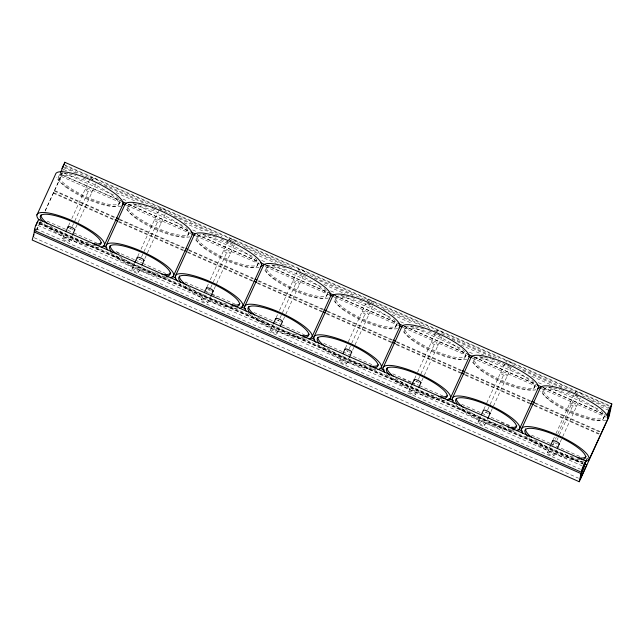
<?xml version="1.0" encoding="UTF-8"?>
<svg xmlns="http://www.w3.org/2000/svg" width="644" height="644" viewBox="0 0 644 644"><rect width="100%" height="100%" fill="white"/><g stroke="black" fill="none" stroke-linecap="round" stroke-linejoin="round"><path stroke-width="0.48" stroke-dasharray="3.22 2.42" d="M60.633 172.407L60.222 174.234L120.903 201.041M45.241 210.58L61.164 176.384L61.977 172.745M45.112 211.168L62.404 173.043M62.605 172.141L63.209 169.428M36.539 230.238L40.347 221.713M36.756 230.077L40.709 221.045M58.21 177.398L58.958 175.764M62.685 238.538L65.181 233.08M68.514 225.803L70.18 222.164M71.822 218.574L89.733 179.402M72.273 226.463L74.358 221.89M74.776 220.981L88.574 190.809M69.439 241.524L71.935 236.066M75.646 227.952L77.763 223.323M78.157 222.47L96.487 182.381M118.931 204.228L119.679 202.594M127.432 207.98L128.18 206.354M131.915 269.128L134.411 263.662M137.736 256.384L139.402 252.746M141.044 249.156L158.955 209.984M141.495 257.045L143.588 252.472M143.998 251.563L157.796 221.399M138.669 272.106L141.165 266.648M144.868 258.542L146.985 253.913M147.379 253.052L165.709 212.971M188.161 234.81L188.901 233.184M196.662 238.57L197.402 236.936M201.137 299.71L203.633 294.252M206.957 286.974L208.624 283.328M210.266 279.738L228.177 240.566M210.717 287.635L212.81 283.062M213.228 282.144L227.018 251.981M207.891 302.696L210.387 297.23M214.098 289.124L216.207 284.495M216.601 283.642L234.931 243.553M257.383 265.392L258.131 263.766M265.883 269.152L266.624 267.526M270.359 330.292L272.855 324.834M276.187 317.556L277.846 313.918M279.488 310.328L297.407 271.156M279.939 318.217L282.032 313.644M282.45 312.734L296.248 282.563M277.113 333.278L279.609 327.82M283.32 319.706L285.437 315.077M285.823 314.224L304.161 274.135M326.605 295.982L327.353 294.348M335.105 299.734L335.854 298.108M339.581 360.882L342.077 355.424M345.409 348.138L347.905 342.68M348.324 341.771L366.629 301.738M349.169 348.798L351.254 344.234M351.672 343.316L365.47 313.153M346.335 363.86L348.831 358.402M352.542 350.296L354.659 345.667M355.053 344.806L373.383 304.725M395.827 326.564L396.575 324.938M404.327 330.324L405.076 328.69M408.811 391.463L411.307 386.006M414.631 378.728L417.127 373.27M417.545 372.361L435.851 332.32M418.391 379.388L420.484 374.816M420.894 373.898L434.692 343.735M415.565 394.45L418.061 388.992M421.764 380.878L423.881 376.249M424.275 375.396L442.605 335.307M465.057 357.154L465.797 355.52M473.557 360.906L474.298 359.28M478.033 422.045L480.529 416.588M483.821 409.391L486.357 403.852M486.767 402.943L505.073 362.91M487.613 409.97L489.706 405.398M490.124 404.488L503.914 374.317M484.787 425.032L487.283 419.574M490.994 411.468L493.103 406.839M493.497 405.978L511.827 365.897M534.279 387.736L535.027 386.102M542.779 391.488L543.52 389.862M547.255 452.635L549.751 447.178M553.043 439.981L555.579 434.434M555.989 433.525L574.303 393.492M552.536 445.535L555.015 440.102M555.434 439.192L556.255 437.381M557.913 433.766L574.062 398.459M556.835 440.56L558.928 435.988M559.346 435.07L573.144 404.907M554.009 455.614L556.505 450.156M560.216 442.05L562.333 437.421M562.719 436.568L581.057 396.479M603.5 418.318L604.249 416.692M70.365 228.773L71.436 228.29M139.587 259.363L140.658 258.872M208.817 289.945L209.88 289.462M278.039 320.535L279.11 320.044M347.261 351.117L348.332 350.634M416.483 381.699L417.554 381.216M485.713 412.289L486.775 411.798M63.78 164.494L608.983 405.374M65.044 165.717L609.321 406.195M64.73 167.126L93.227 179.716M98.749 182.155L152.99 206.12M153.908 206.531L221.947 236.589M228.379 239.431L231.14 240.647M232.057 241.057L291.821 267.461M304.692 273.145L360.769 297.922M361.695 298.333L369.97 301.988M370.888 302.39L429.725 328.392M434.322 330.42L437.083 331.644M441.679 333.673L498.681 358.853M512.471 364.947L568.555 389.725M569.473 390.135L577.749 393.79M582.345 395.819L609.007 407.604M63.152 167.424L77.868 173.92M104.529 185.705L144.981 203.576M173.486 216.167L216.69 235.261M244.277 247.449L285.646 265.722M314.151 278.321L352.767 295.379M383.099 308.782L421.715 325.848M452.056 339.251L493.433 357.533M522.848 370.525L562.381 387.994M590.886 400.592L608.355 408.304M63.7 169.509L68.296 171.546M83.004 178.042L85.765 179.265M116.105 192.669L135.409 201.194M151.96 208.511L156.556 210.54M184.144 222.727L204.365 231.663M220.916 238.972L229.192 242.627M230.109 243.038L234.706 245.066M254.018 253.599L276.083 263.348M299.066 273.507L305.498 276.348M323.892 284.471L345.031 293.817M359.746 300.313L362.5 301.529M367.096 303.566L369.857 304.781M391.922 314.53L412.152 323.465M428.695 330.783L440.649 336.063M460.879 344.999L483.861 355.15M497.651 361.244L511.441 367.338M531.67 376.273L552.818 385.619M567.525 392.116L570.286 393.339M574.883 395.368L579.479 397.396M600.627 406.742L608.902 410.397M64.014 173.059L114.576 195.406M122.851 199.06L127.448 201.089M132.962 203.528L183.532 225.867M192.725 229.932L197.322 231.961M202.836 234.4L252.488 256.336M261.681 260.401L266.278 262.43M271.792 264.869L322.362 287.208M330.638 290.863L335.234 292.891M340.748 295.33L391.311 317.677M400.512 321.734L405.108 323.771M410.622 326.202L460.267 348.138M469.46 352.204L474.056 354.232M479.579 356.671L530.141 379.01M538.416 382.665L543.013 384.701M548.527 387.133L599.097 409.479M62.009 174.854L120.847 200.848M128.204 204.1L189.803 231.317M197.161 234.561L258.759 261.778M266.109 265.03L328.633 292.65M335.065 295.491L397.581 323.119M404.021 325.961L466.538 353.58M473.895 356.832L536.412 384.452M542.852 387.302L605.368 414.921M128.261 204.293L189.859 231.51M197.217 234.754L258.816 261.971M265.248 264.821L328.69 292.843M335.122 295.693L397.638 323.312M404.078 326.154L466.594 353.781M473.952 357.026L536.468 384.653M542.908 387.495L605.424 415.114M61.164 176.384L121.845 203.19M126.441 205.219L190.801 233.659M195.398 235.688L259.757 264.121M265.272 266.56L329.631 294.992M334.228 297.029L398.588 325.462M403.184 327.49L466.618 355.52M472.133 357.959L536.492 386.392M542.006 388.831L606.366 417.264M54.684 190.56L115.365 217.366M119.961 219.403L184.321 247.835M188.917 249.864L253.277 278.297M258.791 280.736L323.151 309.168M327.748 311.205L392.099 339.638M396.696 341.666L461.056 370.107M465.652 372.135L530.93 400.979M535.526 403.007L599.886 431.44M54.555 191.147L115.236 217.954M118.915 219.58L184.192 248.423M188.789 250.452L253.14 278.884M257.737 280.921L323.014 309.756M326.693 311.382L391.971 340.225M396.567 342.254L460.927 370.694M465.523 372.723L530.801 401.566M534.48 403.184L599.757 432.027M53.468 192.596L114.141 219.411M118.746 221.439L183.097 249.872M187.694 251.901L252.971 280.744M257.568 282.78L321.928 311.213M326.524 313.242L390.884 341.674M396.398 344.113L460.758 372.546M465.354 374.583L529.706 403.015M534.311 405.044L599.58 433.887M53.331 193.184L114.012 219.998M118.609 222.027L183.886 250.87M187.565 252.488L252.842 281.331M257.439 283.36L321.799 311.801M326.395 313.829L391.673 342.672M396.269 344.701L460.629 373.134M465.226 375.17L529.577 403.603M534.174 405.631L598.534 434.072M47.06 221.109L72.804 232.484M73.722 232.887L96.705 243.046M116.017 251.571L134.403 259.701M135.321 260.104L141.752 262.945M142.678 263.356L165.661 273.507M184.965 282.04L203.359 290.162M204.277 290.573L210.709 293.414M211.626 293.817L235.535 304.379M253.921 312.501L273.233 321.034M274.151 321.445L280.583 324.286M281.5 324.689L304.491 334.848M323.795 343.381L342.181 351.503M343.099 351.906L373.44 365.309M392.751 373.842L411.138 381.964M412.055 382.375L418.495 385.217M419.413 385.619L443.314 396.181M461.708 404.311L481.012 412.836M481.929 413.247L486.526 415.275M491.122 417.304L512.27 426.65M531.582 435.183L549.968 443.305M550.886 443.708L581.226 457.119M116.806 252.569L120.476 254.195M205.983 291.965L210.58 294.002M211.498 294.405L217.02 296.844M402.733 378.897L411.009 382.552M411.927 382.963L416.523 384.991M501.104 422.359L509.38 426.022M38.624 221.93L583.826 462.811M39.783 223.146L583.142 463.221M39.654 223.734L583.013 463.809M38.785 223.524L583.07 464.002M37.883 225.376L582.16 465.854M36.201 228.781L580.477 469.259M34.221 237.733L578.497 478.21M185.738 227.324A33.238 8.147 24.6 0 1 174.854 234.207A33.238 8.147 24.6 0 1 134.66 215.144A33.238 8.147 24.6 0 1 137.381 204.39M138.347 204.534A33.238 8.147 24.6 0 1 148.587 207.127M189.875 236.799A36.966 9.064 24.6 0 1 155.437 228.314A36.966 9.064 24.6 0 1 125.403 207.69M168.156 277.942A36.966 9.064 24.6 0 1 110.253 252.673M165.307 276.187A33.238 8.147 24.6 0 1 114.004 254.171M158.183 273.595A33.238 8.147 24.6 0 1 118.585 255.628M142.171 260.401A3.695 0.91 24.6 0 1 141.342 260.136M140.456 259.782A3.695 0.91 24.6 0 1 138.798 258.912M160.638 209.244A3.695 0.91 24.6 0 1 161.145 208.004A3.695 0.91 24.6 0 1 166.047 210.363A3.695 0.91 24.6 0 1 164.679 211.184M162.095 210.145A3.695 0.91 24.6 0 1 161.306 209.694M601.077 410.832A33.238 8.147 24.6 0 1 590.194 417.714A33.238 8.147 24.6 0 1 550 398.652A33.238 8.147 24.6 0 1 552.721 387.897M553.687 388.042A33.238 8.147 24.6 0 1 560.264 389.531M561.157 389.789A33.238 8.147 24.6 0 1 563.927 390.634M575.688 395.15A33.238 8.147 24.6 0 1 578.32 396.35M605.988 420.025A36.966 9.064 24.6 0 1 571.88 412.313A36.966 9.064 24.6 0 1 540.751 391.206M583.496 461.45A36.966 9.064 24.6 0 1 525.593 436.181M580.646 459.695A33.238 8.147 24.6 0 1 529.352 437.687M573.53 457.103A33.238 8.147 24.6 0 1 533.924 439.144M557.519 443.917A3.695 0.91 24.6 0 1 554.138 442.42M575.978 392.751A3.695 0.91 24.6 0 1 576.05 391.439A3.695 0.91 24.6 0 1 580.606 393.283A3.695 0.91 24.6 0 1 581.331 394.909M324.182 288.488A33.238 8.147 24.6 0 1 313.298 295.379A33.238 8.147 24.6 0 1 273.104 276.316A33.238 8.147 24.6 0 1 275.825 265.561M276.791 265.706A33.238 8.147 24.6 0 1 287.031 268.298M328.327 297.971A36.966 9.064 24.6 0 1 293.889 289.478A36.966 9.064 24.6 0 1 263.855 268.862M306.6 339.114A36.966 9.064 24.6 0 1 248.117 313.274M303.751 337.351A33.238 8.147 24.6 0 1 252.456 315.343M296.634 334.759A33.238 8.147 24.6 0 1 257.028 316.8M280.623 321.573A3.695 0.91 24.6 0 1 279.786 321.308M278.908 320.945A3.695 0.91 24.6 0 1 277.242 320.084M299.082 270.408A3.695 0.91 24.6 0 1 299.597 269.176A3.695 0.91 24.6 0 1 304.491 271.526A3.695 0.91 24.6 0 1 303.131 272.356M300.547 271.309A3.695 0.91 24.6 0 1 299.75 270.866M531.855 380.25A33.238 8.147 24.6 0 1 520.972 387.133A33.238 8.147 24.6 0 1 480.778 368.07A33.238 8.147 24.6 0 1 483.499 357.315M484.465 357.46A33.238 8.147 24.6 0 1 491.042 358.95M491.927 359.199A33.238 8.147 24.6 0 1 494.705 360.052M506.466 364.568A33.238 8.147 24.6 0 1 509.098 365.768M535.993 389.725A36.966 9.064 24.6 0 1 501.555 381.24A36.966 9.064 24.6 0 1 471.529 360.616M514.274 430.868A36.966 9.064 24.6 0 1 455.791 405.028M511.425 429.105A33.238 8.147 24.6 0 1 460.122 407.097M503.358 426.304A33.238 8.147 24.6 0 1 464.702 408.554M488.289 413.327A3.695 0.91 24.6 0 1 484.916 411.838M506.756 362.161A3.695 0.91 24.6 0 1 507.271 360.93A3.695 0.91 24.6 0 1 512.165 363.288A3.695 0.91 24.6 0 1 510.797 364.11M393.412 319.078A33.238 8.147 24.6 0 1 382.528 325.961A33.238 8.147 24.6 0 1 342.334 306.898A33.238 8.147 24.6 0 1 345.055 296.143M346.021 296.288A33.238 8.147 24.6 0 1 356.261 298.88M368.014 303.396A33.238 8.147 24.6 0 1 370.646 304.596M397.549 328.553A36.966 9.064 24.6 0 1 363.111 320.068A36.966 9.064 24.6 0 1 333.077 299.452M375.83 369.696A36.966 9.064 24.6 0 1 317.919 344.427M372.981 367.941A33.238 8.147 24.6 0 1 321.678 345.925M365.856 365.349A33.238 8.147 24.6 0 1 326.258 347.39M349.845 352.155A3.695 0.91 24.6 0 1 349.008 351.89M348.13 351.535A3.695 0.91 24.6 0 1 346.464 350.666M368.304 300.998A3.695 0.91 24.6 0 1 368.819 299.758A3.695 0.91 24.6 0 1 373.721 302.117A3.695 0.91 24.6 0 1 372.353 302.938M254.96 257.906A33.238 8.147 24.6 0 1 244.076 264.789A33.238 8.147 24.6 0 1 203.882 245.726A33.238 8.147 24.6 0 1 206.603 234.971M207.569 235.124A33.238 8.147 24.6 0 1 217.809 237.708M259.097 267.381A36.966 9.064 24.6 0 1 224.659 258.896A36.966 9.064 24.6 0 1 194.633 238.28M237.378 308.524A36.966 9.064 24.6 0 1 178.895 282.684M234.529 306.769A33.238 8.147 24.6 0 1 183.226 284.761M226.463 303.96A33.238 8.147 24.6 0 1 187.807 286.218M211.393 290.991A3.695 0.91 24.6 0 1 210.564 290.718M209.678 290.363A3.695 0.91 24.6 0 1 208.02 289.494M229.86 239.826A3.695 0.91 24.6 0 1 230.375 238.594A3.695 0.91 24.6 0 1 235.269 240.945A3.695 0.91 24.6 0 1 233.901 241.774M231.325 240.727A3.695 0.91 24.6 0 1 230.528 240.276M462.634 349.66A33.238 8.147 24.6 0 1 451.75 356.543A33.238 8.147 24.6 0 1 411.556 337.48A33.238 8.147 24.6 0 1 414.277 326.725M415.243 326.878A33.238 8.147 24.6 0 1 425.483 329.47M437.236 333.978A33.238 8.147 24.6 0 1 439.868 335.178M466.771 359.135A36.966 9.064 24.6 0 1 432.333 350.65A36.966 9.064 24.6 0 1 402.299 330.034M445.052 400.286A36.966 9.064 24.6 0 1 386.561 374.438M442.203 398.523A33.238 8.147 24.6 0 1 390.9 376.515M434.128 395.714A33.238 8.147 24.6 0 1 394.812 377.473M419.067 382.745A3.695 0.91 24.6 0 1 418.238 382.472M417.352 382.117A3.695 0.91 24.6 0 1 415.694 381.248M437.534 331.579A3.695 0.91 24.6 0 1 438.041 330.348A3.695 0.91 24.6 0 1 442.943 332.698A3.695 0.91 24.6 0 1 441.575 333.528M116.516 196.734A33.238 8.147 24.6 0 1 105.632 203.625A33.238 8.147 24.6 0 1 65.438 184.562A33.238 8.147 24.6 0 1 68.159 173.8M69.125 173.952A33.238 8.147 24.6 0 1 75.694 175.442M121.418 205.935A36.966 9.064 24.6 0 1 87.318 198.215A36.966 9.064 24.6 0 1 56.181 177.108M98.935 247.36A36.966 9.064 24.6 0 1 40.443 221.52M96.085 245.597A33.238 8.147 24.6 0 1 44.782 223.589M88.961 243.005A33.238 8.147 24.6 0 1 49.363 225.046M72.949 229.819A3.695 0.91 24.6 0 1 72.112 229.546M71.234 229.192A3.695 0.91 24.6 0 1 69.568 228.33M91.408 178.654A3.695 0.91 24.6 0 1 91.923 177.422A3.695 0.91 24.6 0 1 96.825 179.773A3.695 0.91 24.6 0 1 95.457 180.602M92.873 179.555A3.695 0.91 24.6 0 1 92.076 179.104M135.055 217.656A33.238 8.147 24.6 0 0 186.655 236.453A33.238 8.147 24.6 0 0 151.678 210.073A33.238 8.147 24.6 0 0 135.055 217.656M155.268 220.981A3.695 0.91 24.6 0 0 161.008 223.074A3.695 0.91 24.6 0 0 157.12 220.135A3.695 0.91 24.6 0 0 155.268 220.981M132.761 270.198A3.695 0.91 24.6 0 0 138.5 272.291A3.695 0.91 24.6 0 0 134.612 269.353A3.695 0.91 24.6 0 0 132.761 270.198M550.395 401.164A33.238 8.147 24.6 0 0 602.003 419.969A33.238 8.147 24.6 0 0 567.018 393.589A33.238 8.147 24.6 0 0 550.395 401.164M570.608 404.488A3.695 0.91 24.6 0 0 576.348 406.581A3.695 0.91 24.6 0 0 572.46 403.643A3.695 0.91 24.6 0 0 570.608 404.488M548.1 453.706A3.695 0.91 24.6 0 0 553.84 455.799A3.695 0.91 24.6 0 0 549.952 452.869A3.695 0.91 24.6 0 0 548.1 453.706M273.499 278.828A33.238 8.147 24.6 0 0 325.107 297.625A33.238 8.147 24.6 0 0 290.122 271.245A33.238 8.147 24.6 0 0 273.499 278.828M293.712 282.153A3.695 0.91 24.6 0 0 299.452 284.237A3.695 0.91 24.6 0 0 295.564 281.307A3.695 0.91 24.6 0 0 293.712 282.153M271.204 331.37A3.695 0.91 24.6 0 0 276.944 333.463A3.695 0.91 24.6 0 0 273.056 330.525A3.695 0.91 24.6 0 0 271.204 331.37M481.173 370.582A33.238 8.147 24.6 0 0 532.781 389.379A33.238 8.147 24.6 0 0 497.796 362.999A33.238 8.147 24.6 0 0 481.173 370.582M501.386 373.906A3.695 0.91 24.6 0 0 507.126 375.999A3.695 0.91 24.6 0 0 503.238 373.061A3.695 0.91 24.6 0 0 501.386 373.906M478.878 423.124A3.695 0.91 24.6 0 0 484.618 425.217A3.695 0.91 24.6 0 0 480.73 422.279A3.695 0.91 24.6 0 0 478.878 423.124M342.729 309.41A33.238 8.147 24.6 0 0 394.329 328.215A33.238 8.147 24.6 0 0 359.352 301.835A33.238 8.147 24.6 0 0 342.729 309.41M362.942 312.734A3.695 0.91 24.6 0 0 368.682 314.827A3.695 0.91 24.6 0 0 364.786 311.889A3.695 0.91 24.6 0 0 362.942 312.734M340.435 361.952A3.695 0.91 24.6 0 0 346.174 364.045A3.695 0.91 24.6 0 0 342.278 361.115A3.695 0.91 24.6 0 0 340.435 361.952M204.277 248.238A33.238 8.147 24.6 0 0 255.885 267.043A33.238 8.147 24.6 0 0 220.9 240.663A33.238 8.147 24.6 0 0 204.277 248.238M224.49 251.563A3.695 0.91 24.6 0 0 230.23 253.656A3.695 0.91 24.6 0 0 226.342 250.725A3.695 0.91 24.6 0 0 224.49 251.563M201.983 300.788A3.695 0.91 24.6 0 0 207.722 302.873A3.695 0.91 24.6 0 0 203.834 299.943A3.695 0.91 24.6 0 0 201.983 300.788M411.951 339.992A33.238 8.147 24.6 0 0 463.551 358.797A33.238 8.147 24.6 0 0 428.574 332.417A33.238 8.147 24.6 0 0 411.951 339.992M432.164 343.316A3.695 0.91 24.6 0 0 437.904 345.409A3.695 0.91 24.6 0 0 434.016 342.479A3.695 0.91 24.6 0 0 432.164 343.316M409.656 392.542A3.695 0.91 24.6 0 0 415.396 394.627A3.695 0.91 24.6 0 0 411.508 391.697A3.695 0.91 24.6 0 0 409.656 392.542M65.833 187.074A33.238 8.147 24.6 0 0 117.433 205.871A33.238 8.147 24.6 0 0 82.456 179.491A33.238 8.147 24.6 0 0 65.833 187.074M86.046 190.399A3.695 0.91 24.6 0 0 91.786 192.484A3.695 0.91 24.6 0 0 87.89 189.553A3.695 0.91 24.6 0 0 86.046 190.399M63.539 239.616A3.695 0.91 24.6 0 0 69.278 241.709A3.695 0.91 24.6 0 0 65.382 238.771A3.695 0.91 24.6 0 0 63.539 239.616"/><path stroke-width="0.97" d="M38.68 219.459L585.718 460.999C584.728 467.254 580.783 472.583 580.341 479.023L586.821 464.847L584.977 464.034M63.78 164.606L61.977 168.551M588.447 460.951L609.047 416.547L610.85 408.417L608.29 413.537L609.232 409.608L610.762 406.251L610.19 409.117L611.156 407.008L611.8 403.965L64.762 162.272L64.336 164.349M35.114 229.296L32.2 240.035L579.238 481.728L608.21 418.077L609.82 410.8L607.26 415.927L608.073 412.273L611.8 403.965M579.238 481.728L581.041 473.598L583.995 466.659L584.744 463.221L581.355 472.189L34.317 230.488L35.331 226.495L38.68 219.306M33.504 236.412L33.907 234.601M60.633 172.407L64.762 162.272M581.355 472.189L582.369 468.196L585.718 460.999M35.895 225.585L36.933 222.993M36.917 214.999L55.553 174.258A36.966 9.064 24.6 0 1 94.257 181.479A36.966 9.064 24.6 0 1 122.223 205.444M34.317 230.488L34.961 229.079M66.018 231.26L68.095 226.712M72.353 235.157L74.849 229.699M104.457 244.841L123.085 204.1M106.147 245.581L124.775 204.848A36.966 9.064 24.6 0 1 160.541 210.733A36.966 9.064 24.6 0 1 192.306 234.69L173.679 275.423M134.821 262.752L137.325 257.294M141.994 264.829L144.071 260.281M175.369 276.171L193.997 235.43A36.966 9.064 24.6 0 1 232.709 242.651A36.966 9.064 24.6 0 1 260.667 266.616M204.462 292.432L206.547 287.884M210.805 296.321L213.301 290.863M242.901 306.013L261.536 265.272M244.591 306.753L263.219 266.02A36.966 9.064 24.6 0 1 298.993 271.897A36.966 9.064 24.6 0 1 330.758 295.854L312.131 336.595M273.273 323.924L275.769 318.466M280.446 326.001L282.523 321.453M313.813 337.343L332.449 296.602A36.966 9.064 24.6 0 1 371.153 303.823A36.966 9.064 24.6 0 1 399.119 327.788M342.914 353.596L344.991 349.048M349.249 357.492L351.745 352.035M381.353 367.177L399.98 326.444M383.043 367.925L401.671 327.184A36.966 9.064 24.6 0 1 437.437 333.069A36.966 9.064 24.6 0 1 469.202 357.026L450.575 397.767M411.717 385.096L414.213 379.638M418.89 387.173L420.967 382.617M452.265 398.507L470.893 357.774A36.966 9.064 24.6 0 1 509.605 364.995A36.966 9.064 24.6 0 1 537.563 388.952M481.358 414.768L483.443 410.22M487.701 418.664L490.197 413.207M519.797 428.349L538.432 387.608M521.487 429.097L540.115 388.356A36.966 9.064 24.6 0 1 575.889 394.241A36.966 9.064 24.6 0 1 607.654 418.198M550.169 446.268L552.665 440.81M557.342 448.337L559.419 443.788M584.953 463.406L587.296 458.27M37.159 222.51L37.706 221.52M121.821 201.451L126.417 203.48M190.777 231.912L195.374 233.949M260.651 262.784L265.248 264.821M329.607 293.253L334.204 295.282M398.564 323.715L403.16 325.751M467.512 354.184L473.034 356.623M537.386 385.056L541.982 387.084M122.771 203.601L125.524 204.816M191.719 234.062L194.48 235.285M261.593 264.934L263.436 265.747M329.631 294.992L333.31 296.618M399.505 325.864L402.259 327.088M468.462 356.333L471.215 357.549M538.336 387.205L541.089 388.421M116.282 217.777L119.043 218.992M186.156 248.648L188 249.461M255.113 279.11L256.948 279.923M324.069 309.579L326.822 310.794M393.017 340.048L395.778 341.264M461.973 370.509L464.735 371.725M531.847 401.381L534.609 402.605M115.067 219.813L117.82 221.029M184.941 250.685L186.776 251.498M253.889 281.154L256.65 282.37M322.845 311.616L325.606 312.839M391.802 342.085L395.48 343.711M461.676 372.957L464.437 374.172M530.632 403.418L533.385 404.641M103.145 245.887L106.815 247.513M172.093 276.348L175.772 277.975M241.049 306.818L245.646 308.846M310.923 337.689L314.602 339.316M379.88 368.159L384.476 370.187M448.836 398.62L453.432 400.657M517.784 429.089L522.381 431.118M34.003 231.896L581.041 473.598M107.669 249.816A36.966 9.064 24.6 0 1 142.356 251.667A36.966 9.064 24.6 0 1 170.346 277.749M112.716 252.947A33.238 8.147 24.6 0 1 140.722 251.949A33.238 8.147 24.6 0 1 166.345 276.131M170.749 272.943A33.238 8.147 24.6 0 1 161.821 274.255M116.242 253.825A33.238 8.147 24.6 0 1 110.293 245.461M137.631 258.035A3.695 0.91 24.6 0 1 140.859 257.97A3.695 0.91 24.6 0 1 143.483 260.619M523.009 433.323A36.966 9.064 24.6 0 1 557.704 435.175A36.966 9.064 24.6 0 1 585.686 461.257M528.064 436.463A33.238 8.147 24.6 0 1 556.07 435.457A33.238 8.147 24.6 0 1 581.685 459.639M586.088 456.459A33.238 8.147 24.6 0 1 577.161 457.763M531.59 437.332A33.238 8.147 24.6 0 1 525.641 428.968M552.979 441.543A3.695 0.91 24.6 0 1 556.199 441.478A3.695 0.91 24.6 0 1 558.823 444.127M246.113 310.98A36.966 9.064 24.6 0 1 280.808 312.839A36.966 9.064 24.6 0 1 308.79 338.913M251.168 314.119A33.238 8.147 24.6 0 1 279.174 313.121A33.238 8.147 24.6 0 1 304.789 337.303M309.192 334.115A33.238 8.147 24.6 0 1 300.265 335.419M254.694 314.997A33.238 8.147 24.6 0 1 248.745 306.633M276.083 319.207A3.695 0.91 24.6 0 1 279.303 319.142A3.695 0.91 24.6 0 1 281.927 321.791M454.374 403.474A36.966 9.064 24.6 0 1 487.589 404.199A36.966 9.064 24.6 0 1 516.464 430.675M457.562 404.48A33.238 8.147 24.6 0 1 488.434 405.567A33.238 8.147 24.6 0 1 512.463 429.057M516.866 425.869A33.238 8.147 24.6 0 1 507.939 427.181M463.181 407.402A33.238 8.147 24.6 0 1 456.419 398.386M483.467 410.59A3.695 0.91 24.6 0 1 487.419 411.097A3.695 0.91 24.6 0 1 489.601 413.545M315.922 342.31A36.966 9.064 24.6 0 1 349.145 343.027A36.966 9.064 24.6 0 1 378.012 369.503M319.118 343.308A33.238 8.147 24.6 0 1 349.982 344.403A33.238 8.147 24.6 0 1 374.011 367.885M378.422 364.697A33.238 8.147 24.6 0 1 369.495 366.009M324.737 346.231A33.238 8.147 24.6 0 1 317.967 337.214M345.015 349.426A3.695 0.91 24.6 0 1 348.968 349.925A3.695 0.91 24.6 0 1 351.157 352.373M177.478 281.138A36.966 9.064 24.6 0 1 210.693 281.855A36.966 9.064 24.6 0 1 239.568 308.331M180.666 282.144A33.238 8.147 24.6 0 1 211.538 283.231A33.238 8.147 24.6 0 1 235.567 306.713M239.971 303.533A33.238 8.147 24.6 0 1 231.043 304.837M186.285 285.059A33.238 8.147 24.6 0 1 179.523 276.043M206.861 288.617A3.695 0.91 24.6 0 1 210.081 288.56A3.695 0.91 24.6 0 1 212.705 291.201M384.565 372.152A36.966 9.064 24.6 0 1 419.252 374.003A36.966 9.064 24.6 0 1 447.242 400.085M389.612 375.291A33.238 8.147 24.6 0 1 417.618 374.285A33.238 8.147 24.6 0 1 443.241 398.467M447.644 395.287A33.238 8.147 24.6 0 1 438.717 396.591M393.138 376.16A33.238 8.147 24.6 0 1 387.189 367.796M414.527 380.379A3.695 0.91 24.6 0 1 417.755 380.314A3.695 0.91 24.6 0 1 420.379 382.963M39.026 219.966A36.966 9.064 24.6 0 1 72.249 220.691A36.966 9.064 24.6 0 1 101.116 247.159M42.222 220.973A33.238 8.147 24.6 0 1 73.086 222.059A33.238 8.147 24.6 0 1 97.115 245.541M101.527 242.361A33.238 8.147 24.6 0 1 92.599 243.665M47.841 223.895A33.238 8.147 24.6 0 1 41.071 214.879M68.409 227.453A3.695 0.91 24.6 0 1 71.637 227.388A3.695 0.91 24.6 0 1 74.261 230.037"/></g></svg>
